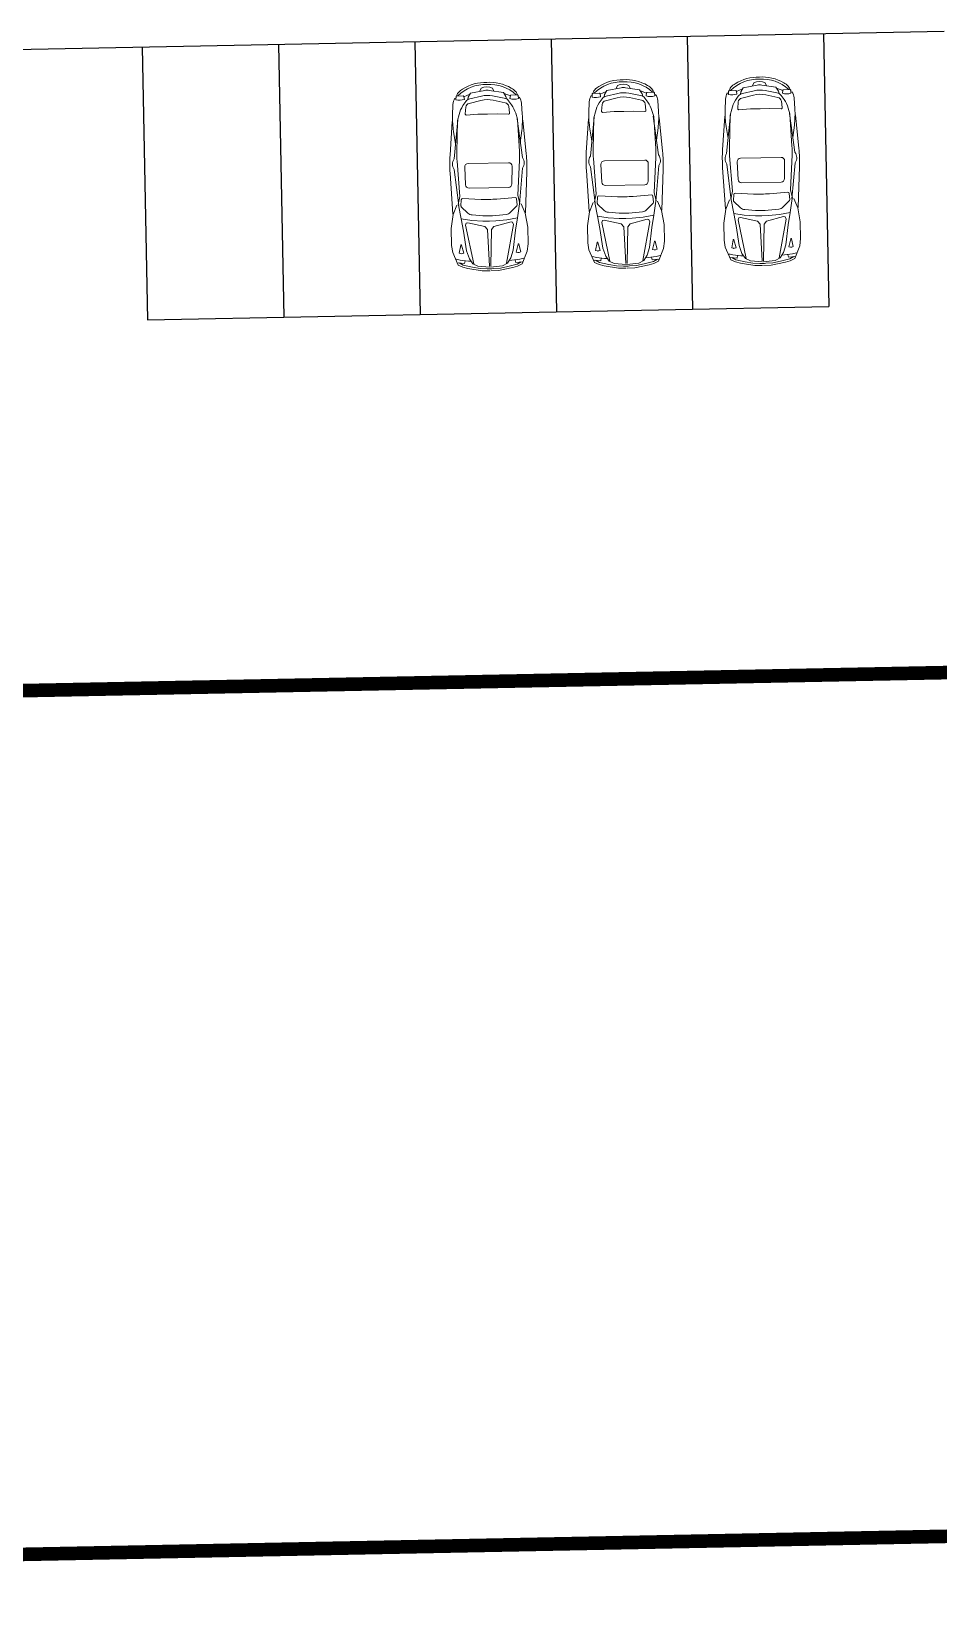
# Model space of a CAD drawing. Extents: x 60102 to 11003895, y 103457 to 3214550.
# Drawn here: x 10262205 to 10282159, y 2881934 to 2916755 of the extents above; entities that cross this region are included whole.
import ezdxf

# ---------------------------------------------------------------- set-up
doc = ezdxf.new("R2010")
doc.units = 0
doc.header["$LTSCALE"] = 10
doc.layers.get('0').update_dxf_attribs({"linetype": 'CONTINUOUS', "lineweight": 0})
for name, color, linetype in [('park', 133, 'CONTINUOUS'), ('建筑层', 2, 'CONTINUOUS'), ('路緣', 140, 'CONTINUOUS')]:
    doc.layers.add(name, color=color, linetype=linetype)
doc.styles.add('DIM', font='txt.shx', dxfattribs={"width": 0.6})

msp = doc.modelspace()

# ---------------------------------------------------------------- linework, layer by layer
at = {"lineweight": 0}
for p, q in [((10278070.994, 2915560.858), (10278097.323, 2915625.907)), ((10278097.323, 2915625.907), (10278158.052, 2915651.073)), ((10278158.052, 2915651.073), (10278222.431, 2915656.06)), ((10278287.421, 2915653.473), (10278222.901, 2915656.069)), ((10278349.041, 2915630.577), (10278287.421, 2915653.473)), ((10278377.765, 2915566.55), (10278349.041, 2915630.577)), ((10271533.546, 2915285.239), (10271546.335, 2915317.226)), ((10271544.162, 2915326.26), (10271540.884, 2915255.768)), ((10271556.372, 2915342.331), (10271568.232, 2915371.996)), ((10271702.588, 2915340.745), (10271556.429, 2915338.177)), ((10271727.744, 2915263.049), (10271715.094, 2915330.549)), ((10271715.571, 2915321.126), (10271851.398, 2915378.786)), ((10271803.177, 2915262.021), (10271811.485, 2915310.365)), ((10271811.485, 2915310.365), (10271866.511, 2915404.694)), ((10271849.425, 2915280.764), (10272105.696, 2915338.874)), ((10271866.511, 2915404.694), (10272176.591, 2915461.576)), ((10272072.14, 2915443.634), (10272098.469, 2915508.683)), ((10272098.469, 2915508.683), (10272159.197, 2915533.849)), ((10272159.197, 2915533.849), (10272223.576, 2915538.836)), ((10272288.566, 2915536.249), (10272224.046, 2915538.845)), ((10272585.842, 2915418.041), (10272273.865, 2915463.38)), ((10272350.186, 2915513.353), (10272288.566, 2915536.249)), ((10272607.513, 2915294.83), (10272349.263, 2915343.393)), ((10272378.91, 2915449.326), (10272350.186, 2915513.353)), ((10272644.329, 2915325.818), (10272585.842, 2915418.041)), ((10272739.778, 2915340.13), (10272601.906, 2915392.712)), ((10272654.425, 2915277.815), (10272644.329, 2915325.818)), ((10272729.768, 2915281.641), (10272739.905, 2915349.564)), ((10272752.024, 2915360.217), (10272898.178, 2915363.073)), ((10272898.081, 2915367.226), (10272885.128, 2915396.43)), ((10272923.009, 2915311.02), (10272909.043, 2915342.51)), ((10272910.878, 2915351.619), (10272916.77, 2915281.298)), ((10274532.973, 2915343.851), (10274545.762, 2915375.838)), ((10274543.59, 2915384.872), (10274540.311, 2915314.38)), ((10274555.8, 2915400.943), (10274567.66, 2915430.608)), ((10274702.016, 2915399.357), (10274555.857, 2915396.789)), ((10274696.534, 2915186.072), (10274757.556, 2915276.802)), ((10274727.171, 2915321.661), (10274714.521, 2915389.161)), ((10274714.998, 2915379.739), (10274850.825, 2915437.398)), ((10274802.604, 2915320.633), (10274810.912, 2915368.977)), ((10274810.912, 2915368.977), (10274865.938, 2915463.306)), ((10274832.683, 2915236.401), (10275093.053, 2915301.942)), ((10274848.853, 2915339.376), (10275105.123, 2915397.486)), ((10274865.938, 2915463.306), (10275176.018, 2915520.188)), ((10275071.567, 2915502.246), (10275097.896, 2915567.295)), ((10275097.896, 2915567.295), (10275158.624, 2915592.461)), ((10275158.624, 2915592.461), (10275223.004, 2915597.448)), ((10275287.994, 2915594.861), (10275223.474, 2915597.457)), ((10275585.27, 2915476.653), (10275273.293, 2915521.993)), ((10275349.614, 2915571.965), (10275287.994, 2915594.861)), ((10275606.941, 2915353.442), (10275348.691, 2915402.005)), ((10275378.338, 2915507.938), (10275349.614, 2915571.965)), ((10275626.919, 2915251.138), (10275364.297, 2915306.975)), ((10275643.757, 2915384.43), (10275585.27, 2915476.653)), ((10275739.206, 2915398.743), (10275601.333, 2915451.324)), ((10275653.852, 2915336.427), (10275643.757, 2915384.43)), ((10275764.842, 2915205.895), (10275700.496, 2915294.298)), ((10275729.196, 2915340.253), (10275739.333, 2915408.176)), ((10275751.451, 2915418.829), (10275897.605, 2915421.685)), ((10275897.508, 2915425.838), (10275884.555, 2915455.042)), ((10275922.436, 2915369.632), (10275908.47, 2915401.122)), ((10275910.306, 2915410.231), (10275916.197, 2915339.91)), ((10277467.776, 2915027.908), (10277476.149, 2915268.447)), ((10277532.401, 2915402.463), (10277545.189, 2915434.45)), ((10277543.017, 2915443.484), (10277539.738, 2915372.992)), ((10277555.227, 2915459.555), (10277567.087, 2915489.22)), ((10277701.443, 2915457.969), (10277555.284, 2915455.401)), ((10277695.961, 2915244.684), (10277756.983, 2915335.414)), ((10277726.598, 2915380.273), (10277713.949, 2915447.773)), ((10277714.425, 2915438.351), (10277850.252, 2915496.01)), ((10277802.032, 2915379.245), (10277810.34, 2915427.589)), ((10277810.34, 2915427.589), (10277865.365, 2915521.918)), ((10277832.11, 2915295.013), (10278092.48, 2915360.554)), ((10277848.28, 2915397.988), (10278104.551, 2915456.098)), ((10277865.365, 2915521.918), (10278175.445, 2915578.8)), ((10278584.697, 2915535.265), (10278272.72, 2915580.605)), ((10278606.368, 2915412.054), (10278348.118, 2915460.617)), ((10278626.347, 2915309.75), (10278363.725, 2915365.587)), ((10278643.184, 2915443.042), (10278584.697, 2915535.265)), ((10278738.633, 2915457.355), (10278600.761, 2915509.936)), ((10278653.28, 2915395.04), (10278643.184, 2915443.042)), ((10278764.269, 2915264.507), (10278699.923, 2915352.91)), ((10278728.623, 2915398.865), (10278738.76, 2915466.789)), ((10278750.879, 2915477.441), (10278897.032, 2915480.297)), ((10278896.935, 2915484.45), (10278883.983, 2915513.654)), ((10278921.864, 2915428.244), (10278907.897, 2915459.734)), ((10278909.733, 2915468.843), (10278915.624, 2915398.522)), ((10279000.339, 2915056.345), (10278983.049, 2915296.407)), ((10271468.921, 2914910.684), (10271477.294, 2915151.223)), ((10271579.753, 2914802.62), (10271612.143, 2914935.103)), ((10271697.107, 2915127.46), (10271758.128, 2915218.19)), ((10271744.198, 2914948.787), (10271758.146, 2915090.603)), ((10271770.874, 2914921.405), (10272023.121, 2914939.581)), ((10271833.255, 2915177.789), (10272093.625, 2915243.33)), ((10272023.121, 2914939.581), (10272233.232, 2914942.996)), ((10272446.594, 2914947.439), (10272236.501, 2914943.056)), ((10272627.492, 2915192.526), (10272364.87, 2915248.363)), ((10272699.341, 2914938.632), (10272446.594, 2914947.439)), ((10272765.414, 2915147.283), (10272701.069, 2915235.686)), ((10272724.984, 2914966.986), (10272705.784, 2915108.186)), ((10272894.738, 2914827.02), (10272857.455, 2914958.21)), ((10273001.485, 2914939.121), (10272984.194, 2915179.183)), ((10274468.348, 2914969.296), (10274476.722, 2915209.835)), ((10274579.18, 2914861.232), (10274611.57, 2914993.715)), ((10274743.625, 2915007.399), (10274757.574, 2915149.215)), ((10274770.302, 2914980.017), (10275022.549, 2914998.193)), ((10275022.549, 2914998.193), (10275232.659, 2915001.608)), ((10275446.021, 2915006.051), (10275235.928, 2915001.668)), ((10275698.769, 2914997.244), (10275446.021, 2915006.051)), ((10275724.411, 2915025.598), (10275705.211, 2915166.798)), ((10275894.165, 2914885.632), (10275856.883, 2915016.822)), ((10276000.912, 2914997.733), (10275983.621, 2915237.795)), ((10277500.126, 2914074.414), (10277586.477, 2914930.586)), ((10277560.723, 2914210.534), (10277578.608, 2914919.844)), ((10277578.608, 2914919.844), (10277610.998, 2915052.327)), ((10277743.052, 2915066.011), (10277757.001, 2915207.827)), ((10277769.729, 2915038.629), (10278021.976, 2915056.805)), ((10278021.976, 2915056.805), (10278232.087, 2915060.22)), ((10278445.448, 2915064.663), (10278235.356, 2915060.28)), ((10278698.196, 2915055.856), (10278445.448, 2915064.663)), ((10278723.838, 2915084.21), (10278704.638, 2915225.41)), ((10278893.592, 2914944.244), (10278856.31, 2915075.434)), ((10279003.383, 2914102.306), (10278885.33, 2914954.686)), ((10278937.778, 2914236.085), (10278893.592, 2914944.244)), ((10279089.616, 2914186.149), (10279015.361, 2914926.924)), ((10271411.987, 2914037.775), (10271458.711, 2914780.795)), ((10271501.271, 2913957.19), (10271587.622, 2914813.362)), ((10271561.868, 2914093.31), (10271579.753, 2914802.62)), ((10273004.528, 2913985.082), (10272886.475, 2914837.462)), ((10272938.923, 2914118.861), (10272894.738, 2914827.02)), ((10272957.202, 2914311.052), (10272991.752, 2914582.709)), ((10273090.762, 2914068.925), (10273016.506, 2914809.7)), ((10274411.414, 2914096.387), (10274458.138, 2914839.407)), ((10274535.9, 2914343.303), (10274491.296, 2914613.491)), ((10274500.698, 2914015.802), (10274587.05, 2914871.974)), ((10274561.295, 2914151.922), (10274579.18, 2914861.232)), ((10276003.956, 2914043.694), (10275885.902, 2914896.074)), ((10275938.351, 2914177.473), (10275894.165, 2914885.632)), ((10275956.629, 2914369.664), (10275991.179, 2914641.321)), ((10276090.189, 2914127.537), (10276015.933, 2914868.312)), ((10277410.842, 2914154.999), (10277457.566, 2914898.019)), ((10277535.327, 2914401.915), (10277490.723, 2914672.103)), ((10278956.056, 2914428.276), (10278990.607, 2914699.933)), ((10271536.473, 2914284.691), (10271491.869, 2914554.879)), ((10271629.624, 2913131.493), (10271567.17, 2913902.635)), ((10272906.894, 2913155.192), (10272940.698, 2913928.12)), ((10274629.052, 2913190.105), (10274566.598, 2913961.247)), ((10275700.139, 2913929.784), (10274808.531, 2913913.24)), ((10275906.321, 2913213.804), (10275940.125, 2913986.732)), ((10277628.479, 2913248.717), (10277566.025, 2914019.859)), ((10277753.588, 2913501.877), (10277734.269, 2913893.164)), ((10278699.567, 2913988.396), (10277807.959, 2913971.852)), ((10278771.335, 2913520.761), (10278776.125, 2913912.495)), ((10278905.749, 2913272.416), (10278939.553, 2914045.344)), ((10271475.836, 2912736.1), (10271413.205, 2913642.75)), ((10271604.531, 2912931.531), (10271504.199, 2913724.058)), ((10271754.733, 2913384.653), (10271735.414, 2913775.94)), ((10272700.712, 2913871.172), (10271809.104, 2913854.628)), ((10272772.48, 2913403.537), (10272777.271, 2913795.271)), ((10272939.388, 2912956.299), (10273010.251, 2913752.002)), ((10273075.244, 2912765.777), (10273104.198, 2913674.126)), ((10274475.263, 2912794.712), (10274412.633, 2913701.362)), ((10274603.959, 2912990.143), (10274503.626, 2913782.67)), ((10274754.161, 2913443.265), (10274734.841, 2913834.552)), ((10275771.907, 2913462.149), (10275776.698, 2913853.883)), ((10275938.815, 2913014.911), (10276009.678, 2913810.614)), ((10276074.672, 2912824.389), (10276103.626, 2913732.738)), ((10277474.691, 2912853.324), (10277412.06, 2913759.974)), ((10277603.386, 2913048.755), (10277503.054, 2913841.282)), ((10278938.243, 2913073.523), (10279009.106, 2913869.226)), ((10279074.099, 2912883.001), (10279103.053, 2913791.35)), ((10271830.958, 2913313.363), (10272698.952, 2913329.468)), ((10274591.214, 2913008.696), (10274629.052, 2913190.105)), ((10274830.385, 2913371.975), (10275698.38, 2913388.08)), ((10275950.862, 2913033.924), (10275906.321, 2913213.804)), ((10277590.642, 2913067.308), (10277628.479, 2913248.717)), ((10277686.118, 2913198.682), (10278094.226, 2913182.52)), ((10277829.813, 2913430.587), (10278697.807, 2913446.692)), ((10278850.005, 2913220.277), (10278442.778, 2913188.987)), ((10278889.567, 2913062.862), (10278876.81, 2913197.706)), ((10278950.29, 2913092.536), (10278905.749, 2913272.416)), ((10271591.787, 2912950.084), (10271629.624, 2913131.493)), ((10271600.412, 2912938.668), (10271657.004, 2912636.893)), ((10271653.569, 2912922.683), (10271661.315, 2913057.907)), ((10271807.883, 2912763.114), (10271661.26, 2912903.176)), ((10271687.264, 2913081.458), (10272095.371, 2913065.296)), ((10272851.151, 2913103.053), (10272443.923, 2913071.763)), ((10272742.423, 2912780.454), (10272883.75, 2912925.859)), ((10272890.712, 2912945.638), (10272877.955, 2913080.481)), ((10272943.239, 2912963.584), (10272897.882, 2912659.918)), ((10272951.435, 2912975.312), (10272906.894, 2913155.192)), ((10274599.84, 2912997.28), (10274656.431, 2912695.505)), ((10274652.997, 2912981.295), (10274660.743, 2913116.519)), ((10274807.311, 2912821.726), (10274660.687, 2912961.788)), ((10274686.691, 2913140.07), (10275094.799, 2913123.908)), ((10275850.578, 2913161.665), (10275443.351, 2913130.375)), ((10275741.851, 2912839.066), (10275883.178, 2912984.471)), ((10275890.139, 2913004.25), (10275877.382, 2913139.094)), ((10275942.667, 2913022.196), (10275897.309, 2912718.53)), ((10277599.267, 2913055.892), (10277655.859, 2912754.117)), ((10277652.424, 2913039.907), (10277660.17, 2913175.131)), ((10277806.738, 2912880.338), (10277660.115, 2913020.4)), ((10278133.161, 2912821.33), (10277898.914, 2912839.239)), ((10278417.269, 2912826.601), (10278650.69, 2912853.188)), ((10278741.278, 2912897.678), (10278882.605, 2913043.083)), ((10278942.094, 2913080.808), (10278896.736, 2912777.142)), ((10272134.307, 2912704.106), (10271900.06, 2912722.015)), ((10272418.414, 2912709.377), (10272651.835, 2912735.964)), ((10275133.734, 2912762.718), (10274899.487, 2912780.627)), ((10275417.841, 2912767.989), (10275651.263, 2912794.576)), ((10275912.931, 2912141.685), (10275868.183, 2911960.058)), ((10275967.667, 2911967.786), (10275927.521, 2912141.579)), ((10277613.702, 2912001.286), (10277647.373, 2912176.448)), ((10277661.949, 2912177.096), (10277713.404, 2911997.254)), ((10278912.359, 2912200.297), (10278867.61, 2912018.67)), ((10278967.094, 2912026.398), (10278926.948, 2912200.191)), ((10271614.848, 2911884.062), (10271648.518, 2912059.224)), ((10271648.95, 2911872.31), (10271614.848, 2911884.062)), ((10271663.094, 2912059.872), (10271714.549, 2911880.03)), ((10271714.549, 2911880.03), (10271676.951, 2911870.972)), ((10272913.504, 2912083.073), (10272868.756, 2911901.446)), ((10272868.756, 2911901.446), (10272906.664, 2911893.789)), ((10272968.239, 2911909.174), (10272928.094, 2912082.967)), ((10272934.596, 2911896.165), (10272968.239, 2911909.174)), ((10274547.472, 2911804.617), (10274577.717, 2911798.146)), ((10274614.275, 2911942.674), (10274647.946, 2912117.836)), ((10274648.377, 2911930.922), (10274614.275, 2911942.674)), ((10274662.522, 2912118.484), (10274713.977, 2911938.642)), ((10274713.977, 2911938.642), (10274676.378, 2911929.584)), ((10275773.261, 2911784.659), (10275724.441, 2911780.354)), ((10275846.289, 2911792.904), (10275859.717, 2911737.208)), ((10275868.183, 2911960.058), (10275906.091, 2911952.401)), ((10275934.023, 2911954.777), (10275967.667, 2911967.786)), ((10276039.545, 2911832.302), (10276009.561, 2911824.713)), ((10277546.899, 2911863.229), (10277577.144, 2911856.758)), ((10277730.131, 2911774.871), (10277587.119, 2911783.926)), ((10277700.799, 2911734.833), (10277613.117, 2911784.383)), ((10277647.805, 2911989.534), (10277613.702, 2912001.286)), ((10277713.404, 2911997.254), (10277675.806, 2911988.196)), ((10277741.484, 2911831.027), (10277730.131, 2911774.871)), ((10277814.768, 2911825.497), (10277863.714, 2911823.006)), ((10278772.688, 2911843.271), (10278723.868, 2911838.966)), ((10278845.716, 2911851.516), (10278859.145, 2911795.82)), ((10278859.145, 2911795.82), (10279001.722, 2911810.174)), ((10278867.61, 2912018.67), (10278905.519, 2912011.013)), ((10278889.942, 2911756.897), (10278975.725, 2911809.666)), ((10278933.451, 2912013.389), (10278967.094, 2912026.398)), ((10279038.973, 2911890.914), (10279008.989, 2911883.325)), ((10271548.044, 2911746.005), (10271578.289, 2911739.534)), ((10271731.276, 2911657.647), (10271588.264, 2911666.702)), ((10271701.944, 2911617.609), (10271614.263, 2911667.159)), ((10271906.342, 2911575.411), (10271701.944, 2911617.609)), ((10271742.629, 2911713.803), (10271731.276, 2911657.647)), ((10271815.913, 2911708.272), (10271864.859, 2911705.782)), ((10272075.751, 2911544.167), (10271906.342, 2911575.411)), ((10272231.98, 2911538.44), (10272075.751, 2911544.167)), ((10272364.353, 2911540.896), (10272520.262, 2911552.415)), ((10272520.262, 2911552.415), (10272688.395, 2911589.922)), ((10272688.395, 2911589.922), (10272891.087, 2911639.673)), ((10272773.833, 2911726.047), (10272725.013, 2911721.742)), ((10272846.862, 2911734.292), (10272860.29, 2911678.596)), ((10272860.29, 2911678.596), (10273002.868, 2911692.95)), ((10272891.087, 2911639.673), (10272976.87, 2911692.442)), ((10273040.118, 2911773.69), (10273010.134, 2911766.101)), ((10274730.704, 2911716.259), (10274587.692, 2911725.314)), ((10274701.371, 2911676.221), (10274613.69, 2911725.771)), ((10274905.77, 2911634.023), (10274701.371, 2911676.221)), ((10274742.056, 2911772.415), (10274730.704, 2911716.259)), ((10274815.34, 2911766.884), (10274864.286, 2911764.394)), ((10275075.178, 2911602.779), (10274905.77, 2911634.023)), ((10275231.407, 2911597.052), (10275075.178, 2911602.779)), ((10275363.78, 2911599.508), (10275519.689, 2911611.027)), ((10275519.689, 2911611.027), (10275687.822, 2911648.534)), ((10275687.822, 2911648.534), (10275890.515, 2911698.285)), ((10275859.717, 2911737.208), (10276002.295, 2911751.562)), ((10275890.515, 2911698.285), (10275976.297, 2911751.054)), ((10277905.197, 2911692.635), (10277700.799, 2911734.833)), ((10278074.606, 2911661.391), (10277905.197, 2911692.635)), ((10278230.835, 2911655.664), (10278074.606, 2911661.391)), ((10278363.208, 2911658.12), (10278519.117, 2911669.639)), ((10278519.117, 2911669.639), (10278687.25, 2911707.146)), ((10278687.25, 2911707.146), (10278889.942, 2911756.897))]:
    msp.add_line(p, q, dxfattribs=at)
for points in [[(10272289.132, 2911491.041), (10272119.866, 2911493.369), (10271802.848, 2911545.156), (10271693.96, 2911571.68), (10271593.462, 2911621.005), (10271471.376, 2911898.411), (10271447.063, 2912052.219), (10271440.254, 2912422.541), (10271482.448, 2912731.27), (10271565.625, 2912938.056)], [(10272308.998, 2911491.41), (10272478.062, 2911500.016), (10272792.941, 2911563.527), (10272900.77, 2911594.072), (10272999.368, 2911647.091), (10273111.08, 2911928.835), (10273129.67, 2912083.439), (10273122.434, 2912453.753), (10273068.816, 2912760.705), (10272978.025, 2912964.263)], [(10275288.56, 2911549.653), (10275119.293, 2911551.982), (10274802.275, 2911603.768), (10274693.387, 2911630.292), (10274592.89, 2911679.617), (10274470.803, 2911957.023), (10274446.49, 2912110.831), (10274439.681, 2912481.153), (10274481.875, 2912789.882), (10274565.053, 2912996.669)], [(10275308.426, 2911550.022), (10275477.49, 2911558.628), (10275792.368, 2911622.139), (10275900.197, 2911652.684), (10275998.795, 2911705.703), (10276110.507, 2911987.447), (10276129.098, 2912142.051), (10276121.861, 2912512.365), (10276068.244, 2912819.317), (10275977.452, 2913022.875)], [(10278287.987, 2911608.265), (10278118.72, 2911610.594), (10277801.702, 2911662.38), (10277692.815, 2911688.904), (10277592.317, 2911738.229), (10277470.231, 2912015.635), (10277445.918, 2912169.443), (10277439.109, 2912539.765), (10277481.303, 2912848.494), (10277564.48, 2913055.281)], [(10278307.853, 2911608.634), (10278476.917, 2911617.24), (10278791.796, 2911680.751), (10278899.624, 2911711.296), (10278998.223, 2911764.315), (10279109.934, 2912046.059), (10279128.525, 2912200.663), (10279121.289, 2912570.977), (10279067.671, 2912877.929), (10278976.88, 2913081.487)], [(10272291.629, 2911573.131), (10272023.309, 2911595.958), (10271913.521, 2911646.44), (10271838.578, 2911758.759), (10271778.527, 2911931.501), (10271708.252, 2912368.036), (10271657.004, 2912636.893), (10271890.527, 2912603.828), (10272135.142, 2912589.24), (10272278.649, 2912583.378)], [(10271933.712, 2911650.354), (10271751.804, 2912495.749), (10271768.563, 2912542.886), (10271803.104, 2912551.733), (10272181.948, 2912466.507), (10272238.719, 2912399.961), (10272282.101, 2911597.675)], [(10272303.458, 2911573.351), (10272570.747, 2911606.116), (10272678.586, 2911660.636), (10272749.311, 2911775.657), (10272802.912, 2911950.508), (10272856.642, 2912389.344), (10272897.882, 2912659.918), (10272665.746, 2912618.212), (10272421.84, 2912594.559), (10272278.649, 2912583.378)], [(10272658.264, 2911663.798), (10272808.383, 2912515.354), (10272789.886, 2912561.836), (10272755.041, 2912569.396), (10272379.619, 2912470.174), (10272325.356, 2912401.568), (10272312.069, 2911598.231)], [(10275291.056, 2911631.743), (10275022.736, 2911654.57), (10274912.948, 2911705.052), (10274838.005, 2911817.371), (10274777.955, 2911990.113), (10274707.679, 2912426.648), (10274656.431, 2912695.505), (10274889.954, 2912662.44), (10275134.569, 2912647.852), (10275278.077, 2912641.99)], [(10274933.139, 2911708.966), (10274751.231, 2912554.361), (10274767.991, 2912601.498), (10274802.532, 2912610.345), (10275181.376, 2912525.119), (10275238.146, 2912458.573), (10275281.528, 2911656.287)], [(10275302.886, 2911631.963), (10275570.174, 2911664.728), (10275678.014, 2911719.248), (10275748.739, 2911834.269), (10275802.339, 2912009.12), (10275856.07, 2912447.956), (10275897.309, 2912718.53), (10275665.174, 2912676.824), (10275421.268, 2912653.171), (10275278.077, 2912641.99)], [(10275657.692, 2911722.41), (10275807.81, 2912573.966), (10275789.314, 2912620.448), (10275754.468, 2912628.008), (10275379.047, 2912528.786), (10275324.784, 2912460.18), (10275311.496, 2911656.843)], [(10278290.483, 2911690.355), (10278022.163, 2911713.182), (10277912.376, 2911763.664), (10277837.432, 2911875.983), (10277777.382, 2912048.725), (10277707.107, 2912485.26), (10277655.859, 2912754.117), (10277889.381, 2912721.052), (10278133.997, 2912706.464), (10278277.504, 2912700.602)], [(10277932.567, 2911767.578), (10277750.659, 2912612.973), (10277767.418, 2912660.11), (10277801.959, 2912668.957), (10278180.803, 2912583.731), (10278237.574, 2912517.185), (10278280.956, 2911714.899)], [(10278302.313, 2911690.575), (10278569.602, 2911723.34), (10278677.441, 2911777.86), (10278748.166, 2911892.882), (10278801.767, 2912067.732), (10278855.497, 2912506.568), (10278896.736, 2912777.142), (10278664.601, 2912735.436), (10278420.695, 2912711.784), (10278277.504, 2912700.602)], [(10278657.119, 2911781.022), (10278807.238, 2912632.578), (10278788.741, 2912679.06), (10278753.896, 2912686.62), (10278378.474, 2912587.399), (10278324.211, 2912518.792), (10278310.924, 2911715.455)]]:
    msp.add_lwpolyline(points)
for centre, radius, start, end in [((10272208.676, 2914643.84), 995.88, 89.0759492, 121.4641839), ((10272272.138, 2914645.018), 995.88, 60.6617972, 93.0500321), ((10275182.086, 2914816.842), 834.085, 87.2515918, 135.5259556), ((10275208.103, 2914702.452), 995.88, 89.0759492, 121.4641839), ((10275271.565, 2914703.63), 995.88, 60.6617972, 93.0500321), ((10275293.321, 2914818.906), 834.085, 46.6000257, 94.8743895), ((10278181.514, 2914875.454), 834.085, 87.2515918, 135.5259556), ((10278207.531, 2914761.064), 995.88, 89.0759492, 121.4641839), ((10278270.993, 2914762.242), 995.88, 60.6617972, 93.0500321), ((10278292.748, 2914877.518), 834.085, 46.6000257, 94.8743895), ((10278548.899, 2915256.692), 428.683, 44.7358481, 60.6617972), ((10271757.081, 2915142.376), 279.927, 148.3364487, 178.1888776), ((10271556.649, 2915325.679), 12.5, 91.0065031, 177.3369323), ((10271707.513, 2915316.31), 150, 137.3901332, 158.2078826), ((10272182.659, 2914758.23), 834.085, 87.2515918, 135.5259556), ((10271912.619, 2915127.64), 428.683, 121.4641839, 137.3901332), ((10271702.808, 2915328.247), 12.5, 10.6142209, 91.0065031), ((10271882.596, 2915134.477), 150, 102.7758739, 146.0765459), ((10272238.379, 2914753.728), 600, 79.3501073, 102.7758739), ((10272230.72, 2915166.499), 300, 81.7311395, 100.3948417), ((10272293.894, 2914760.294), 834.085, 46.6000257, 94.8743895), ((10272579.792, 2915147.414), 150, 36.0494353, 79.3501073), ((10272823.905, 2915627.309), 358.257, 254.7659645, 285.0233972), ((10272752.268, 2915347.719), 12.5, 91.1194782, 171.5117604), ((10272550.044, 2915139.467), 428.683, 44.7358481, 60.6617972), ((10272748.009, 2915335.616), 150, 23.9180987, 44.7358481), ((10272898.422, 2915350.575), 12.5, 4.789049, 91.1194782), ((10272704.927, 2915159.963), 279.927, 3.9371036, 33.7895326), ((10274756.509, 2915200.988), 279.927, 148.3364487, 178.1888776), ((10274620.276, 2915663.599), 358.257, 257.102584, 287.3600167), ((10274556.076, 2915384.291), 12.5, 91.0065031, 177.3369323), ((10274706.94, 2915374.922), 150, 137.3901332, 158.2078826), ((10274912.046, 2915186.252), 428.683, 121.4641839, 137.3901332), ((10274702.235, 2915386.859), 12.5, 10.6142209, 91.0065031), ((10274882.023, 2915193.089), 150, 102.7758739, 146.0765459), ((10275239.518, 2914720.094), 600, 77.9968329, 104.1291484), ((10275237.806, 2914812.34), 600, 79.3501073, 102.7758739), ((10275230.147, 2915225.111), 300, 81.7311395, 100.3948417), ((10275579.22, 2915206.026), 150, 36.0494353, 79.3501073), ((10275823.332, 2915685.921), 358.257, 254.7659645, 285.0233972), ((10275751.696, 2915406.331), 12.5, 91.1194782, 171.5117604), ((10275549.471, 2915198.079), 428.683, 44.7358481, 60.6617972), ((10275747.437, 2915394.228), 150, 23.9180987, 44.7358481), ((10275897.849, 2915409.187), 12.5, 4.789049, 91.1194782), ((10275704.355, 2915218.575), 279.927, 3.9371036, 33.7895326), ((10277755.936, 2915259.6), 279.927, 148.3364487, 178.1888776), ((10277619.704, 2915722.211), 358.257, 257.102584, 287.3600167), ((10277555.504, 2915442.903), 12.5, 91.0065031, 177.3369323), ((10277706.368, 2915433.534), 150, 137.3901332, 158.2078826), ((10277911.473, 2915244.864), 428.683, 121.4641839, 137.3901332), ((10277701.663, 2915445.471), 12.5, 10.6142209, 91.0065031), ((10277881.451, 2915251.701), 150, 102.7758739, 146.0765459), ((10277856.521, 2915198.038), 100, 104.1291484, 174.382513), ((10278238.945, 2914778.706), 600, 77.9968329, 104.1291484), ((10278237.234, 2914870.952), 600, 79.3501073, 102.7758739), ((10278229.575, 2915283.723), 300, 81.7311395, 100.3948417), ((10278578.647, 2915264.638), 150, 36.0494353, 79.3501073), ((10278605.55, 2915211.936), 100, 7.7434682, 77.9968329), ((10278822.759, 2915744.533), 358.257, 254.7659645, 285.0233972), ((10278751.123, 2915464.943), 12.5, 91.1194782, 171.5117604), ((10278746.864, 2915452.84), 150, 23.9180987, 44.7358481), ((10278897.277, 2915467.799), 12.5, 4.789049, 91.1194782), ((10278703.782, 2915277.187), 279.927, 3.9371036, 33.7895326), ((10271620.849, 2915604.987), 358.257, 257.102584, 287.3600167), ((10272194.977, 2914792.609), 600, 146.0765459, 166.261565), ((10271769.078, 2914946.34), 25, 174.382513, 274.1215418), ((10271857.666, 2915080.814), 100, 104.1291484, 174.382513), ((10272240.09, 2914661.482), 600, 77.9968329, 104.1291484), ((10272606.695, 2915094.712), 100, 7.7434682, 77.9968329), ((10272700.212, 2914963.617), 25, 268.0044394, 7.7434682), ((10272280.308, 2914794.193), 600, 15.8644163, 36.0494353), ((10271206.135, 2914809.809), 1800, 352.7518762, 4.1196721), ((10276267.259, 2914906.675), 1800, 178.0063092, 189.374105), ((10275194.404, 2914851.221), 600, 146.0765459, 166.261565), ((10274768.505, 2915004.952), 25, 174.382513, 274.1215418), ((10274857.094, 2915139.426), 100, 104.1291484, 174.382513), ((10275606.123, 2915153.324), 100, 7.7434682, 77.9968329), ((10275699.639, 2915022.229), 25, 268.0044394, 7.7434682), ((10275279.736, 2914852.805), 600, 15.8644163, 36.0494353), ((10274205.563, 2914868.421), 1800, 352.7518762, 4.1196721), ((10279266.686, 2914965.287), 1800, 178.0063092, 189.374105), ((10278193.832, 2914909.833), 600, 146.0765459, 166.261565), ((10277767.932, 2915063.564), 25, 174.382513, 274.1215418), ((10278699.066, 2915080.841), 25, 268.0044394, 7.7434682), ((10278279.163, 2914911.417), 600, 15.8644163, 36.0494353), ((10277204.99, 2914927.033), 1800, 352.7518762, 4.1196721), ((10273267.831, 2914848.063), 1800, 178.0063092, 189.374105), ((10277141.272, 2914123.992), 1800, 357.4957663, 3.5703524), ((10274406.073, 2913849.495), 3000, 176.4017474, 183.9516759), ((10271668.814, 2913842.71), 202.92, 145.6556844, 215.7834522), ((10273361.296, 2914047.939), 1800, 178.5556288, 184.6302149), ((10271142.417, 2914006.768), 1800, 357.4957663, 3.5703524), ((10272841.348, 2913864.466), 202.92, 326.342529, 36.4702968), ((10270105.721, 2913769.703), 3000, 358.1743053, 5.7242338), ((10277405.5, 2913908.107), 3000, 176.4017474, 183.9516759), ((10274668.241, 2913901.322), 202.92, 145.6556844, 215.7834522), ((10276360.723, 2914106.551), 1800, 178.5556288, 184.6302149), ((10274809.75, 2913838.25), 75, 90.9309611, 182.8266227), ((10275701.704, 2913854.8), 75, 359.2993586, 91.1950201), ((10274141.844, 2914065.38), 1800, 357.4957663, 3.5703524), ((10275840.775, 2913923.078), 202.92, 326.342529, 36.4702968), ((10273105.149, 2913828.315), 3000, 358.1743053, 5.7242338), ((10280404.928, 2913966.719), 3000, 176.4017474, 183.9516759), ((10277667.669, 2913959.934), 202.92, 145.6556844, 215.7834522), ((10279360.151, 2914165.163), 1800, 178.5556288, 184.6302149), ((10277809.177, 2913896.862), 75, 90.9309611, 182.8266227), ((10278701.131, 2913913.412), 75, 359.2993586, 91.1950201), ((10278840.202, 2913981.69), 202.92, 326.342529, 36.4702968), ((10276104.576, 2913886.927), 3000, 358.1743053, 5.7242338), ((10271810.322, 2913779.638), 75, 90.9309611, 182.8266227), ((10272702.276, 2913796.188), 75, 359.2993586, 91.1950201), ((10271829.642, 2913388.351), 75, 182.8266227, 271.0054026), ((10272697.486, 2913404.454), 75, 271.1205787, 359.2993586), ((10274829.069, 2913446.963), 75, 182.8266227, 271.0054026), ((10275696.913, 2913463.066), 75, 271.1205787, 359.2993586), ((10277685.129, 2913173.701), 25, 87.7321179, 176.7215756), ((10277828.497, 2913505.575), 75, 182.8266227, 271.0054026), ((10278212.941, 2916180.17), 3000, 267.7321179, 274.3938633), ((10278696.34, 2913521.678), 75, 271.1205787, 359.2993586), ((10278851.921, 2913195.351), 25, 5.4044057, 94.3938633), ((10271678.528, 2912921.253), 25, 176.7215756, 226.3111504), ((10271686.274, 2913056.477), 25, 87.7321179, 176.7215756), ((10272214.087, 2916062.946), 3000, 267.7321179, 274.3938633), ((10272853.066, 2913078.127), 25, 5.4044057, 94.3938633), ((10272865.823, 2912943.283), 25, 315.8148309, 5.4044057), ((10274677.956, 2912979.865), 25, 176.7215756, 226.3111504), ((10274685.702, 2913115.089), 25, 87.7321179, 176.7215756), ((10275213.514, 2916121.558), 3000, 267.7321179, 274.3938633), ((10275634.287, 2912943.613), 150, 276.4981184, 315.8148309), ((10275852.493, 2913136.739), 25, 5.4044057, 94.3938633), ((10275865.25, 2913001.895), 25, 315.8148309, 5.4044057), ((10277677.383, 2913038.477), 25, 176.7215756, 226.3111504), ((10277910.349, 2912988.803), 150, 226.3111504, 265.6278629), ((10278633.715, 2913002.225), 150, 276.4981184, 315.8148309), ((10278864.678, 2913060.507), 25, 315.8148309, 5.4044057), ((10271911.495, 2912871.579), 150, 226.3111504, 265.6278629), ((10272248.658, 2914199.741), 1500, 265.6278629, 276.4981184), ((10272634.86, 2912885.001), 150, 276.4981184, 315.8148309), ((10274910.922, 2912930.191), 150, 226.3111504, 265.6278629), ((10275248.085, 2914258.353), 1500, 265.6278629, 276.4981184), ((10278247.513, 2914316.965), 1500, 265.6278629, 276.4981184), ((10275920.213, 2912139.891), 7.5, 13.0070164, 166.159469), ((10277654.738, 2912175.033), 7.5, 15.9665123, 169.1189649), ((10278919.641, 2912198.503), 7.5, 13.0070164, 166.159469), ((10271655.883, 2912057.809), 7.5, 15.9665123, 169.1189649), ((10271665.241, 2911919.582), 50, 250.9852336, 283.5449119), ((10272916.563, 2911942.8), 50, 258.5810694, 291.1407477), ((10272920.786, 2912081.279), 7.5, 13.0070164, 166.159469), ((10274891.554, 2913264.947), 1500, 257.9230811, 267.0876129), ((10274655.311, 2912116.421), 7.5, 15.9665123, 169.1189649), ((10274664.668, 2911978.194), 50, 250.9852336, 283.5449119), ((10275641.527, 2913278.863), 1500, 275.0383683, 284.2029001), ((10275915.99, 2912001.412), 50, 258.5810694, 291.1407477), ((10277890.981, 2913323.559), 1500, 257.9230811, 267.0876129), ((10277664.095, 2912036.806), 50, 250.9852336, 283.5449119), ((10278640.954, 2913337.475), 1500, 275.0383683, 284.2029001), ((10278915.418, 2912060.024), 50, 258.5810694, 291.1407477), ((10271892.126, 2913206.335), 1500, 257.9230811, 267.0876129), ((10272275.938, 2912737.635), 1200, 267.9006645, 274.2253168), ((10272642.099, 2913220.251), 1500, 275.0383683, 284.2029001), ((10275275.366, 2912796.247), 1200, 267.9006645, 274.2253168), ((10278274.793, 2912854.859), 1200, 267.9006645, 274.2253168)]:
    msp.add_arc(centre, radius, start, end, dxfattribs=at)
at = {"layer": 'park', "color": 0}
for p, q in [((10279634.168, 2916703.767), (10279751.392, 2910704.912)), ((10264637.031, 2916410.707), (10264754.255, 2910411.852)), ((10267636.459, 2916469.319), (10267753.683, 2910470.464)), ((10270635.886, 2916527.931), (10270753.11, 2910529.076)), ((10273635.314, 2916586.543), (10273752.538, 2910587.688)), ((10276634.741, 2916645.155), (10276751.965, 2910646.3)), ((10264754.255, 2910411.852), (10279751.392, 2910704.912))]:
    msp.add_line(p, q, dxfattribs=at)
at = {"layer": '建筑层', "color": 0}
for points in [[(10223218.643, 2901498.571, 300, 300, 0), (10285606.733, 2902717.701, 300, 300, 0)], [(10285977.942, 2883721.327, 300, 300, 0), (10223589.853, 2882502.197, 300, 300, 0), (10223544.917, 2884801.758, 300, 300, 0), (10219945.604, 2884731.424, 300, 300, 0), (10219990.54, 2882431.863, 300, 300, 0), (10202316.583, 2882086.495, 300, 300, 0), (10201945.374, 2901082.868, 300, 300, 0), (10219619.331, 2901428.236, 300, 300, 0), (10219654.498, 2899628.58, 300, 300, 0), (10223253.811, 2899698.914, 300, 300, 0), (10223218.643, 2901498.571, 0, 0, 0)]]:
    msp.add_lwpolyline(points, format="xyseb", dxfattribs=at)
at = {"layer": '路緣', "color": 0}
msp.add_line((10282288.283, 2916755.195), (10225942.617, 2915654.603), dxfattribs=at)

# ---------------------------------------------------------------- texts
at = {"linetype": 'Continuous', "lineweight": 0, "style": 'DIM', "text_generation_flag": 4, "flags": 9}
for tag, p, s in [('XSIZE', (10272289.132, 2911491.041), '4149'), ('YSIZE', (10272289.132, 2911491.041), '1691'), ('XSIZE', (10275288.56, 2911549.653), '4149'), ('YSIZE', (10275288.56, 2911549.653), '1691'), ('XSIZE', (10278287.987, 2911608.265), '4149'), ('YSIZE', (10278287.987, 2911608.265), '1691')]:
    msp.add_attdef(tag, p, s, height=0.5, rotation=91.1194782, dxfattribs=at)

doc.saveas('drawing.dxf')
